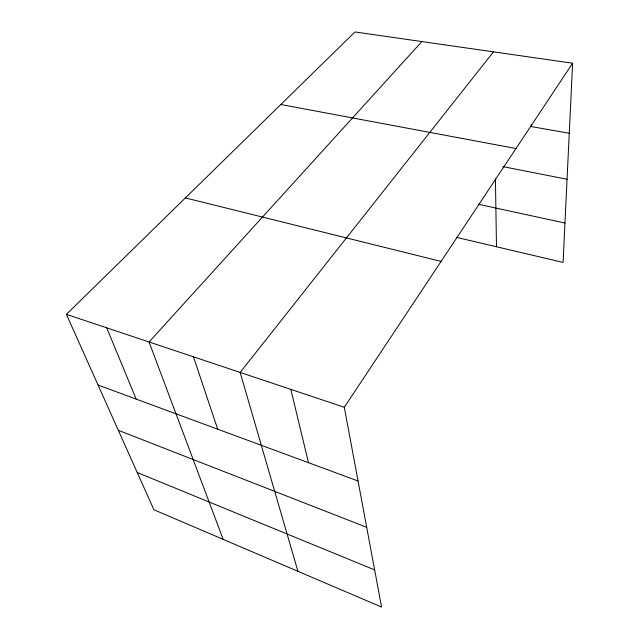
<?xml version="1.0" encoding="UTF-8"?>
<svg xmlns="http://www.w3.org/2000/svg" width="639" height="639" viewBox="0 0 639 639"><rect width="100%" height="100%" fill="white"/><g stroke="black" fill="none" stroke-linecap="round" stroke-linejoin="round"><path stroke-width="0.96" d="M531.273 124.605L531.249 126.578L569.261 133.255M572.608 63.221L344.309 407.251L381.571 607.05L153.919 509.778L66.392 314.348L354.972 31.95L572.608 63.221L563.087 262.413L456.869 237.452M493.46 51.847L240.152 372.441L297.934 571.314M421.884 41.567L149.047 341.985L223.139 539.356M280.825 104.508L516 148.528M502.853 166.619L567.065 179.255M478.427 204.272L564.972 223.043M185.374 197.914L441.086 261.423M66.392 314.348L344.309 407.251M98.055 385.045L358.064 480.991M118.319 430.295L366.698 527.303M137.225 472.509L374.646 569.908M106.737 327.839L136.171 399.111M193.465 356.834L217.683 429.192M290.825 389.375L308.485 462.7M495.425 178.776L496.479 246.758"/></g></svg>
